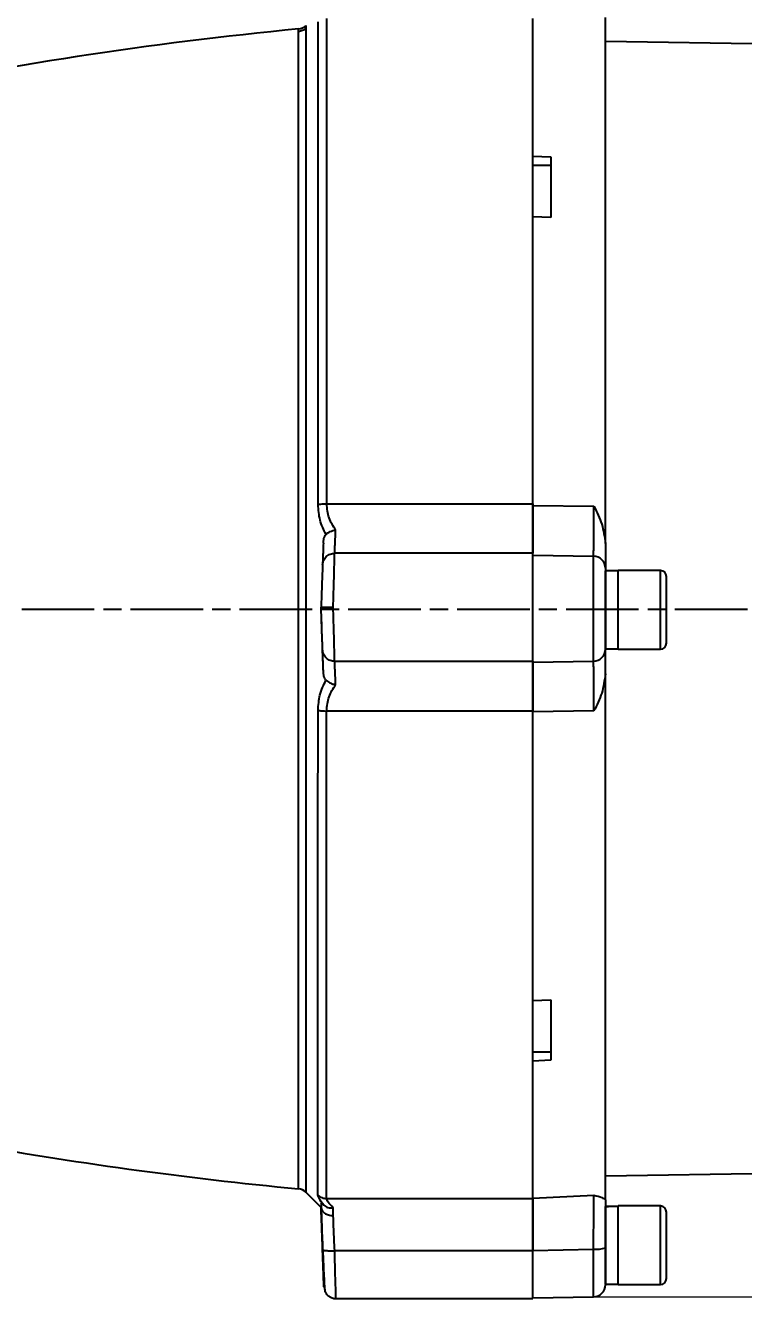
# Model space of a CAD drawing. Header units: millimetres. Extents: x 2003 to 4439, y 563 to 2285.
# Drawn here: x 3765.3 to 3884, y 1921.6 to 2131.9 of the extents above; entities that cross this region are included whole.
import ezdxf

# ---------------------------------------------------------------- set-up
doc = ezdxf.new("R2010")
doc.units = ezdxf.units.MM
doc.linetypes.add('AM_ISO08W050', pattern=[18, 12, -1.5, 3, -1.5])
doc.layers.add('AM_5', color=3, linetype='Continuous', lineweight=25)
doc.layers.add('AM_7', color=4, linetype='AM_ISO08W050', lineweight=25)
doc.styles.add('SLDTEXTSTYLE1', font='txt.shx', dxfattribs={"width": 0.7, "bigfont": 'gbcbig.shx'})
doc.dimstyles.new('SLDDIMSTYLE12$0', dxfattribs={"dimtxt": 12, "dimasz": 10, "dimexe": 0, "dimexo": 0.0625, "dimgap": 0.875, "dimtad": 1, "dimdec": 1, "dimlfac": 1.8, "dimrnd": 1e-09, "dimzin": 12, "dimdsep": 46, "dimtxsty": 'SLDTEXTSTYLE1', "dimcen": 0.09, "dimdle": 8.16, "dimclrd": 3, "dimclre": 3, "dimadec": 0, "dimazin": 3, "dimtfac": 1, "dimtdec": 1, "dimtofl": 0, "dimtmove": 0, "dimatfit": 3, "dimfxl": 0, "dimfrac": 2, "dimtolj": 1, "dimlwd": 5, "dimlwe": 5, "dimarcsym": 0})

# ---------------------------------------------------------------- blocks, each defined once
blk = doc.blocks.new('*D48')
at = {"layer": 'AM_5', "color": 3, "lineweight": 5, "transparency": 16777216}
blk.add_line((3859.26, 2149.28), (4046.83, 2149.28), dxfattribs=at)
at = {"layer": 'AM_5', "color": 3, "linetype": 'Continuous', "lineweight": 5, "transparency": 16777216}
for p, q in [((4046.83, 2139.28), (4046.83, 1931.85)), ((3859.26, 1921.85), (4046.83, 1921.85))]:
    blk.add_line(p, q, dxfattribs=at)
at = {"layer": 'AM_5', "color": 3, "transparency": 16777216}
for points in [[(4045.16, 2139.28), (4048.49, 2139.28), (4046.83, 2149.28)], [(4045.16, 1931.85), (4048.49, 1931.85), (4046.83, 1921.85)]]:
    blk.add_solid(points, dxfattribs=at)
at = {"layer": 'Defpoints', "color": 0, "transparency": 16777216}
for p in [(3859.2, 2149.28), (3859.2, 1921.85), (4046.83, 1921.85)]:
    blk.add_point(p, dxfattribs=at)
at = {"layer": 'AM_5', "color": 0, "transparency": 16777216, "insert": (4039.95, 2035.57), "char_height": 12, "attachment_point": 5, "rotation": 90, "style": 'SLDTEXTSTYLE1'}
blk.add_mtext('\\A1;230', dxfattribs=at)

msp = doc.modelspace()

# ---------------------------------------------------------------- linework, layer by layer
at = {"color": 7, "linetype": 'Continuous', "lineweight": 25}
for p, q in [((3990.691, 2127.047), (3861.164, 2129.309)), ((3849.164, 2110.318), (3852.164, 2110.206)), ((3852.164, 2108.783), (3849.164, 2108.783)), ((3852.164, 2100.211), (3849.164, 2100.323)), ((3815.084, 2052.901), (3849.164, 2052.9)), ((3849.164, 2052.596), (3859.268, 2052.477)), ((3849.164, 2044.726), (3816.408, 2044.726)), ((3849.164, 2044.394), (3859.199, 2044.245)), ((3859.199, 2026.892), (3859.199, 2044.245)), ((3863.264, 2041.803), (3861.164, 2041.803)), ((3861.164, 2028.923), (3861.164, 2041.803)), ((3870.264, 2041.863), (3863.264, 2041.863)), ((3863.264, 2028.863), (3863.264, 2041.863)), ((3863.264, 2028.923), (3863.264, 2041.803)), ((3870.264, 2028.863), (3870.264, 2041.863)), ((3814.164, 2035.808), (3814.164, 2035.78)), ((3861.164, 2028.923), (3863.264, 2028.923)), ((3863.264, 2028.863), (3870.264, 2028.863)), ((3816.407, 2026.865), (3849.164, 2026.865)), ((3849.164, 2026.743), (3859.199, 2026.892)), ((3849.164, 2018.653), (3815.069, 2018.653)), ((3859.268, 2018.66), (3849.164, 2018.54)), ((3849.163, 1970.814), (3852.163, 1970.926)), ((3852.163, 1960.931), (3849.163, 1960.819)), ((3849.163, 1955.645), (3849.163, 1960.819)), ((3849.28, 1962.354), (3852.163, 1962.354)), ((3861.163, 1941.828), (3990.69, 1944.088)), ((3810.415, 1939.712), (3810.415, 1939.712)), ((3811.637, 1939.139), (3814.169, 1936.605)), ((3811.642, 1939.135), (3814.163, 1936.611)), ((3811.642, 1939.135), (3811.643, 1939.134)), ((3815.035, 1938.098), (3849.163, 1938.097)), ((3849.163, 1938.149), (3859.268, 1938.665)), ((3814.163, 1937.239), (3814.163, 1936.636)), ((3814.163, 1936.615), (3814.163, 1936.636)), ((3814.163, 1936.592), (3814.163, 1936.612)), ((3814.163, 1936.611), (3814.163, 1936.611)), ((3814.163, 1936.611), (3814.163, 1936.611)), ((3814.164, 1936.585), (3814.163, 1936.592)), ((3861.163, 1936.688), (3861.163, 1936.803)), ((3861.163, 1923.923), (3861.163, 1936.688)), ((3870.263, 1936.863), (3863.263, 1936.863)), ((3863.263, 1930.363), (3863.263, 1936.863)), ((3863.263, 1923.923), (3863.263, 1936.801)), ((3870.263, 1930.363), (3870.263, 1936.863)), ((3814.407, 1929.645), (3814.475, 1929.605)), ((3849.163, 1929.471), (3816.406, 1929.471)), ((3849.163, 1929.498), (3859.198, 1929.748)), ((3859.198, 1921.853), (3859.198, 1929.748)), ((3863.263, 1923.863), (3863.263, 1930.363)), ((3870.263, 1923.863), (3870.263, 1930.363)), ((3861.163, 1923.923), (3863.263, 1923.923)), ((3863.263, 1923.863), (3870.263, 1923.863)), ((3816.62, 1921.569), (3849.163, 1921.569)), ((3849.163, 1921.678), (3859.198, 1921.853))]:
    msp.add_line(p, q, dxfattribs=at)
at = {"color": 7, "linetype": 'Continuous', "lineweight": 25, "flags": 128}
msp.add_lwpolyline([(3816.163, 1935.267), (3816.163, 1935.447), (3816.163, 1935.621), (3816.163, 1935.791), (3816.163, 1935.956), (3816.163, 1936.116), (3816.163, 1936.27), (3816.163, 1936.42), (3816.163, 1936.564)], dxfattribs=at)
at = {"color": 7, "linetype": 'Continuous', "lineweight": 25}
for centre, radius, start, end in [((3873.275, 1477.474), 656.897, 95.489386, 101.924805), ((3810.244, 2133.349), 2, 275.4893, 315.06662), ((3859.168, 2042.25), 1.995, 0.12453, 89.12989), ((3870.264, 2040.863), 1, 359.99969, 89.99969), ((3859.168, 2028.887), 1.995, 270.86948, 359.87485), ((3870.264, 2029.863), 1, 269.99969, 359.99969), ((3871.986, 2593.717), 656.897, 259.692209, 264.621686), ((3810.228, 1937.721), 2, 45.01628, 84.62182), ((3810.228, 1937.721), 2, 44.96902, 84.62197), ((3870.263, 1935.863), 1, 359.99969, 89.99969), ((3859.679, 1935.076), 5.35, 264.84135, 286.10349), ((3859.163, 1923.853), 2, 270.99969, 359.99969), ((3870.263, 1924.863), 1, 269.99969, 359.99969)]:
    msp.add_arc(centre, radius, start, end, dxfattribs=at)
for centre, major_axis, ratio, start_param, end_param in [((3814.286, 2032.065), (-3.458, 99.039), 0.0000745, 4.6429335, 4.7499054), ((3810.826, 2032.187), (-3.337, 95.576), 0.0000745, 3.1448209, 3.1516235), ((3861.163, 1930.363), (11.154, 0), 0.5773503, 1.4765235, 1.5707963), ((3863.263, 1930.363), (11.154, 0), 0.5773503, 1.5707963, 1.760193)]:
    msp.add_ellipse(centre, major_axis=major_axis, ratio=ratio, start_param=start_param, end_param=end_param, dxfattribs=at)
for points in [[(3861.164, 2046.358), (3861.164, 2050.009), (3861.164, 2057.313), (3861.164, 2067.956), (3861.164, 2078.199), (3861.164, 2087.9), (3861.164, 2096.939), (3861.164, 2105.201), (3861.164, 2112.582), (3861.164, 2118.987), (3861.164, 2124.342), (3861.164, 2128.55), (3861.164, 2131.67), (3861.164, 2132.718), (3861.164, 2133.242)], [(3849.164, 2052.9), (3849.164, 2056.195), (3849.164, 2062.783), (3849.164, 2072.335), (3849.164, 2081.519), (3849.164, 2090.222), (3849.164, 2098.358), (3849.164, 2105.843), (3849.164, 2112.598), (3849.164, 2118.553), (3849.164, 2123.651), (3849.164, 2127.816), (3849.164, 2131.096), (3849.164, 2132.44), (3849.164, 2133.113)], [(3852.164, 2110.206), (3852.164, 2108.63), (3852.164, 2105.477), (3852.164, 2101.966), (3852.164, 2100.211)], [(3849.164, 2052.596), (3849.164, 2055.51), (3849.164, 2061.338), (3849.164, 2069.832), (3849.164, 2078.061), (3849.164, 2085.932), (3849.164, 2093.433), (3849.164, 2098.026), (3849.164, 2100.323)], [(3849.164, 2052.9), (3849.164, 2051.873), (3849.164, 2049.817), (3849.164, 2047.283), (3849.164, 2045.406), (3849.164, 2044.952), (3849.164, 2044.726)], [(3849.164, 2035.568), (3849.164, 2036.639), (3849.164, 2038.779), (3849.164, 2041.641), (3849.164, 2042.841), (3849.164, 2043.441)], [(3861.164, 2042.254), (3861.164, 2042.088), (3861.164, 2041.755), (3861.164, 2040.181), (3861.164, 2038.05), (3861.164, 2035.568), (3861.164, 2033.087), (3861.164, 2030.956), (3861.164, 2029.382), (3861.164, 2029.049), (3861.164, 2028.883)], [(3849.164, 2026.743), (3849.164, 2026.985), (3849.164, 2027.469), (3849.164, 2029.556), (3849.164, 2032.342), (3849.164, 2034.493), (3849.164, 2035.568)], [(3849.164, 2026.865), (3849.164, 2026.634), (3849.164, 2026.172), (3849.164, 2024.283), (3849.164, 2021.74), (3849.164, 2019.682), (3849.164, 2018.653)], [(3861.163, 1937.895), (3861.163, 1938.419), (3861.163, 1939.467), (3861.163, 1942.587), (3861.163, 1946.794), (3861.163, 1952.15), (3861.163, 1958.554), (3861.163, 1965.936), (3861.163, 1974.198), (3861.163, 1983.237), (3861.163, 1992.938), (3861.164, 2003.181), (3861.164, 2013.824), (3861.164, 2021.127), (3861.164, 2024.779)], [(3849.163, 1938.097), (3849.163, 1938.784), (3849.163, 1940.156), (3849.163, 1943.477), (3849.163, 1947.681), (3849.163, 1952.817), (3849.163, 1958.806), (3849.163, 1965.594), (3849.163, 1973.107), (3849.163, 1981.269), (3849.163, 1989.994), (3849.164, 1999.195), (3849.164, 2008.762), (3849.164, 2015.356), (3849.164, 2018.653)], [(3849.163, 1970.814), (3849.163, 1973.111), (3849.163, 1977.704), (3849.163, 1985.205), (3849.163, 1993.076), (3849.164, 2001.305), (3849.164, 2009.799), (3849.164, 2015.627), (3849.164, 2018.54)], [(3852.163, 1970.926), (3852.163, 1969.17), (3852.163, 1965.66), (3852.163, 1962.507), (3852.163, 1960.931)], [(3849.163, 1938.097), (3849.163, 1937.815), (3849.163, 1937.251), (3849.163, 1935.234), (3849.163, 1932.596), (3849.163, 1930.513), (3849.163, 1929.471)], [(3849.163, 1921.678), (3849.163, 1921.791), (3849.163, 1922.019), (3849.163, 1923.783), (3849.163, 1926.336), (3849.163, 1928.444), (3849.163, 1929.498)], [(3849.163, 1921.569), (3849.163, 1921.685), (3849.163, 1921.919), (3849.163, 1923.702), (3849.163, 1926.28), (3849.163, 1928.407), (3849.163, 1929.471)], [(3861.163, 1929.936), (3861.163, 1929.121), (3861.163, 1927.491), (3861.163, 1925.499), (3861.163, 1924.12), (3861.163, 1923.942), (3861.163, 1923.853)]]:
    msp.add_open_spline(points, degree=3, dxfattribs=at)
for points, knots in [([(3810.415, 1939.712), (3810.415, 1939.802), (3810.415, 1939.982), (3810.415, 1941.329), (3810.416, 1943.494), (3810.416, 1946.575), (3810.416, 1950.559), (3810.417, 1954.268), (3810.417, 1957.111), (3810.417, 1958.743), (3810.417, 1960.446), (3810.418, 1962.22), (3810.418, 1964.065), (3810.418, 1965.979), (3810.418, 1968.865), (3810.419, 1973.039), (3810.42, 1978.904), (3810.42, 1985.768), (3810.421, 1992.714), (3810.422, 1999.486), (3810.423, 2005.856), (3810.423, 2012.706), (3810.424, 2020.018), (3810.425, 2027.764), (3810.425, 2035.779), (3810.426, 2043.784), (3810.427, 2051.499), (3810.427, 2058.784), (3810.428, 2065.611), (3810.429, 2071.962), (3810.429, 2078.048), (3810.43, 2083.819), (3810.431, 2089.231), (3810.431, 2093.091), (3810.432, 2095.646), (3810.432, 2097.091), (3810.432, 2098.477), (3810.432, 2099.805), (3810.432, 2101.076), (3810.432, 2102.292), (3810.433, 2105.409), (3810.433, 2110.133), (3810.434, 2115.858), (3810.434, 2120.702), (3810.435, 2124.647), (3810.435, 2127.693), (3810.435, 2129.824), (3810.436, 2131.134), (3810.436, 2131.284), (3810.436, 2131.359)], [0, 0, 0, 0, 0.0296529, 0.0597596, 0.0903203, 0.121335, 0.1528036, 0.1847262, 0.1939339, 0.2031788, 0.2124607, 0.2217798, 0.231136, 0.2405293, 0.2499597, 0.2723294, 0.297237, 0.3246821, 0.3546643, 0.3760668, 0.3985975, 0.4222564, 0.4470433, 0.4729582, 0.5000012, 0.5269362, 0.5527631, 0.5774817, 0.6010919, 0.6235936, 0.6449867, 0.6676297, 0.6888821, 0.7087436, 0.7151195, 0.7213375, 0.7273978, 0.7333003, 0.739045, 0.7446319, 0.750061, 0.7827354, 0.8150007, 0.8468569, 0.878304, 0.9093419, 0.9399706, 0.97019, 1, 1, 1, 1]), ([(3811.667, 2131.492), (3811.487, 2131.341), (3811.128, 2131.04), (3810.666, 2130.953), (3810.436, 2130.91)], [0, 0, 0, 0, 0.4999289, 1, 1, 1, 1]), ([(3811.66, 2131.482), (3811.66, 2131.094), (3811.66, 2130.314), (3811.66, 2127.985), (3811.659, 2124.829), (3811.659, 2120.794), (3811.659, 2115.945), (3811.658, 2110.32), (3811.657, 2103.975), (3811.657, 2096.972), (3811.656, 2089.378), (3811.655, 2081.265), (3811.654, 2072.712), (3811.654, 2063.802), (3811.653, 2054.619), (3811.652, 2045.253), (3811.651, 2035.793), (3811.65, 2026.331), (3811.649, 2016.958), (3811.648, 2007.763), (3811.647, 1998.835), (3811.646, 1990.261), (3811.646, 1982.123), (3811.645, 1974.498), (3811.644, 1967.461), (3811.644, 1961.079), (3811.643, 1955.414), (3811.643, 1950.519), (3811.642, 1946.444), (3811.642, 1943.222), (3811.642, 1940.906), (3811.642, 1939.434), (3811.642, 1939.235), (3811.642, 1939.135)], [0, 0, 0, 0, 0.0319997, 0.0642664, 0.0965331, 0.1287997, 0.1610664, 0.1933331, 0.2255998, 0.2578664, 0.2901331, 0.3223998, 0.3546665, 0.3869332, 0.4191998, 0.4514665, 0.4837332, 0.5159999, 0.5482665, 0.5805332, 0.6127999, 0.6450666, 0.6773332, 0.7095999, 0.7418666, 0.7741333, 0.8063999, 0.8386666, 0.8709333, 0.9032, 0.9354666, 0.9677333, 1, 1, 1, 1]), ([(3811.66, 2131.927), (3811.66, 2131.932), (3811.66, 2131.936), (3811.66, 2131.486), (3811.66, 2131.482)], [0, 0, 0, 0, 0.9916131, 1, 1, 1, 1]), ([(3813.669, 2052.798), (3813.67, 2055.534), (3813.672, 2060.91), (3813.676, 2068.623), (3813.679, 2075.855), (3813.682, 2082.576), (3813.684, 2088.778), (3813.687, 2095.336), (3813.69, 2101.995), (3813.693, 2108.464), (3813.696, 2113.903), (3813.698, 2118.403), (3813.7, 2122.062), (3813.702, 2124.987), (3813.703, 2127.279), (3813.704, 2129.197), (3813.704, 2130.699), (3813.704, 2131.811), (3813.704, 2132.317), (3813.703, 2132.535)], [0, 0, 0, 0, 0.069544, 0.1366662, 0.2013664, 0.2636441, 0.3234991, 0.380931, 0.462516, 0.5386511, 0.6093347, 0.6745656, 0.7343428, 0.7886652, 0.8375319, 0.880942, 0.9303299, 0.9700165, 1, 1, 1, 1]), ([(3815.084, 2052.901), (3815.085, 2055.857), (3815.088, 2061.705), (3815.091, 2070.131), (3815.094, 2078.111), (3815.098, 2086.389), (3815.101, 2094.752), (3815.105, 2102.925), (3815.108, 2110.09), (3815.11, 2116.25), (3815.113, 2121.423), (3815.115, 2125.653), (3815.116, 2128.971), (3815.117, 2131.504), (3815.118, 2132.584), (3815.118, 2133.113)], [0, 0, 0, 0, 0.0747451, 0.1478589, 0.2193413, 0.2891922, 0.3797685, 0.467446, 0.5522244, 0.6341035, 0.7130829, 0.7891626, 0.8623421, 0.9326213, 1, 1, 1, 1]), ([(3849.164, 2120.456), (3849.164, 2120.543), (3849.164, 2122.26), (3849.164, 2124.975), (3849.164, 2128.485), (3849.164, 2131.221), (3849.164, 2132.399), (3849.164, 2132.988)], [0, 0, 0, 0, 0.0131855, 0.2598891, 0.5065928, 0.7532964, 1, 1, 1, 1]), ([(3849.164, 2110.318), (3849.164, 2112.263), (3849.164, 2114.306), (3849.164, 2116.006), (3849.164, 2116.087)], [0, 0, 0, 0, 0.9523312, 1, 1, 1, 1]), ([(3849.164, 2100.235), (3849.164, 2101.498), (3849.164, 2104.513), (3849.164, 2107.213), (3849.164, 2108.783)], [0, 0, 0, 0, 0.41880945, 1, 1, 1, 1]), ([(3813.669, 2052.798), (3813.766, 2052.814), (3813.961, 2052.844), (3814.314, 2052.876), (3814.692, 2052.897), (3814.954, 2052.899), (3815.084, 2052.901)], [0, 0, 0, 0, 0.2475722, 0.5, 0.7524278, 1, 1, 1, 1]), ([(3814.974, 2047.837), (3814.595, 2048.596), (3813.859, 2050.071), (3813.731, 2051.907), (3813.669, 2052.798)], [0, 0, 0, 0, 0.5146876, 1, 1, 1, 1]), ([(3816.57, 2048.581), (3816.153, 2049.203), (3815.327, 2050.436), (3815.164, 2052.084), (3815.084, 2052.901)], [0, 0, 0, 0, 0.5050283, 1, 1, 1, 1]), ([(3849.164, 2044.394), (3849.164, 2044.621), (3849.164, 2045.073), (3849.164, 2046.951), (3849.164, 2049.496), (3849.164, 2051.562), (3849.164, 2052.596)], [0, 0, 0, 0, 0.25006523, 0.49944561, 0.74938637, 1, 1, 1, 1]), ([(3859.199, 2044.245), (3859.204, 2044.341), (3859.216, 2044.526), (3859.228, 2045.128), (3859.238, 2045.743), (3859.246, 2046.285), (3859.257, 2047.38), (3859.266, 2049.339), (3859.268, 2051.446), (3859.268, 2052.477)], [0, 0, 0, 0, 0.1490589, 0.284486, 0.365253, 0.4374072, 0.5004523, 0.7554674, 1, 1, 1, 1]), ([(3859.268, 2052.477), (3859.756, 2051.506), (3860.726, 2049.572), (3861.018, 2047.426), (3861.164, 2046.358)], [0, 0, 0, 0, 0.5024427, 1, 1, 1, 1]), ([(3814.534, 2046.377), (3814.555, 2046.647), (3814.586, 2047.051), (3814.749, 2047.528), (3814.88, 2047.742), (3814.959, 2047.822), (3814.974, 2047.837)], [0, 0, 0, 0, 0.5019977, 0.7519527, 0.9535485, 1, 1, 1, 1]), ([(3814.974, 2047.837), (3815.072, 2047.92), (3815.275, 2048.093), (3815.666, 2048.307), (3816.105, 2048.482), (3816.414, 2048.548), (3816.57, 2048.581)], [0, 0, 0, 0, 0.2386671, 0.4926942, 0.7442037, 1, 1, 1, 1]), ([(3816.408, 2044.726), (3816.412, 2044.836), (3816.422, 2045.06), (3816.456, 2045.862), (3816.504, 2047.004), (3816.547, 2048.049), (3816.57, 2048.581)], [0, 0, 0, 0, 0.2356127, 0.4808109, 0.7356041, 1, 1, 1, 1]), ([(3814.534, 2046.377), (3814.518, 2045.925), (3814.486, 2045.019), (3814.45, 2043.973), (3814.421, 2043.168), (3814.413, 2042.93), (3814.409, 2042.811)], [0, 0, 0, 0, 0.2423696, 0.4853152, 0.7431963, 1, 1, 1, 1]), ([(3861.164, 2046.358), (3861.164, 2045.805), (3861.164, 2044.704), (3861.164, 2043.484), (3861.164, 2042.598), (3861.164, 2042.369), (3861.164, 2042.254)], [0, 0, 0, 0, 0.250755, 0.4999887, 0.7492331, 1, 1, 1, 1]), ([(3814.409, 2042.811), (3814.402, 2042.617), (3814.388, 2042.231), (3814.33, 2040.571), (3814.253, 2038.36), (3814.193, 2036.659), (3814.164, 2035.808)], [0, 0, 0, 0, 0.2501088, 0.5000493, 0.7500207, 1, 1, 1, 1]), ([(3814.409, 2042.811), (3814.444, 2043.055), (3814.517, 2043.561), (3814.985, 2044.205), (3815.65, 2044.645), (3816.161, 2044.7), (3816.408, 2044.726)], [0, 0, 0, 0, 0.2409388, 0.5005407, 0.7598409, 1, 1, 1, 1]), ([(3816.165, 2035.812), (3816.185, 2036.558), (3816.219, 2037.813), (3816.275, 2039.865), (3816.333, 2042.015), (3816.387, 2044.006), (3816.401, 2044.491), (3816.408, 2044.726)], [0, 0, 0, 0, 0.17216565, 0.28957594, 0.50053694, 0.75812355, 1, 1, 1, 1]), ([(3849.164, 2031.363), (3849.164, 2031.774), (3849.164, 2033.088), (3849.164, 2035.832), (3849.164, 2039.064), (3849.164, 2041.882), (3849.164, 2043.988), (3849.164, 2044.48), (3849.164, 2044.726)], [0, 0, 0, 0, 0.0834594, 0.2667675, 0.4500756, 0.6333838, 0.8166919, 1, 1, 1, 1]), ([(3871.264, 2029.863), (3871.264, 2029.936), (3871.264, 2030.049), (3871.264, 2030.735), (3871.264, 2031.445), (3871.264, 2032.326), (3871.264, 2033.607), (3871.264, 2035.363), (3871.264, 2037.119), (3871.264, 2038.4), (3871.264, 2039.281), (3871.264, 2039.991), (3871.264, 2040.676), (3871.264, 2040.79), (3871.264, 2040.863)], [0, 0, 0, 0, 0.1197284, 0.1841803, 0.25, 0.3158197, 0.3802716, 0.5, 0.6197284, 0.6841803, 0.75, 0.8158197, 0.8802716, 1, 1, 1, 1]), ([(3814.164, 2035.808), (3814.184, 2035.809), (3814.216, 2035.81), (3814.434, 2035.811), (3814.703, 2035.811), (3815.048, 2035.811), (3815.529, 2035.811), (3815.915, 2035.812), (3816.165, 2035.812)], [0, 0, 0, 0, 0.2060336, 0.3367467, 0.4847907, 0.6326865, 0.7619928, 1, 1, 1, 1]), ([(3814.409, 2028.779), (3814.402, 2028.978), (3814.388, 2029.375), (3814.33, 2031.048), (3814.253, 2033.263), (3814.193, 2034.96), (3814.164, 2035.808)], [0, 0, 0, 0, 0.2517027, 0.5016332, 0.7507978, 1, 1, 1, 1]), ([(3816.407, 2026.865), (3816.401, 2027.105), (3816.387, 2027.602), (3816.333, 2029.612), (3816.275, 2031.77), (3816.219, 2033.818), (3816.185, 2035.069), (3816.165, 2035.812)], [0, 0, 0, 0, 0.2427621, 0.5013465, 0.7114494, 0.8284362, 1, 1, 1, 1]), ([(3816.407, 2026.865), (3816.161, 2026.891), (3815.65, 2026.945), (3814.985, 2027.386), (3814.517, 2028.029), (3814.444, 2028.535), (3814.409, 2028.779)], [0, 0, 0, 0, 0.2401596, 0.4994595, 0.7590609, 1, 1, 1, 1]), ([(3814.533, 2025.192), (3814.517, 2025.654), (3814.485, 2026.579), (3814.449, 2027.628), (3814.421, 2028.421), (3814.413, 2028.66), (3814.409, 2028.779)], [0, 0, 0, 0, 0.2474466, 0.4951672, 0.7474842, 1, 1, 1, 1]), ([(3861.164, 2024.779), (3861.164, 2025.331), (3861.164, 2026.433), (3861.164, 2027.653), (3861.164, 2028.539), (3861.164, 2028.768), (3861.164, 2028.883)], [0, 0, 0, 0, 0.250755, 0.4999887, 0.7492331, 1, 1, 1, 1]), ([(3816.569, 2022.993), (3816.547, 2023.526), (3816.503, 2024.571), (3816.456, 2025.716), (3816.422, 2026.524), (3816.412, 2026.753), (3816.407, 2026.865)], [0, 0, 0, 0, 0.26432, 0.5190878, 0.7643113, 1, 1, 1, 1]), ([(3849.164, 2018.54), (3849.164, 2019.573), (3849.164, 2021.634), (3849.164, 2024.179), (3849.164, 2026.06), (3849.164, 2026.515), (3849.164, 2026.743)], [0, 0, 0, 0, 0.2500466, 0.4994486, 0.7493959, 1, 1, 1, 1]), ([(3859.268, 2018.66), (3859.268, 2019.694), (3859.267, 2021.086), (3859.261, 2022.621), (3859.257, 2023.501), (3859.252, 2024.34), (3859.242, 2025.166), (3859.229, 2025.948), (3859.216, 2026.611), (3859.204, 2026.795), (3859.199, 2026.892)], [0, 0, 0, 0, 0.2442896, 0.329036, 0.4144898, 0.500125, 0.5979924, 0.7157703, 0.8510724, 1, 1, 1, 1]), ([(3814.972, 2023.739), (3814.909, 2023.815), (3814.761, 2023.995), (3814.589, 2024.505), (3814.555, 2024.925), (3814.533, 2025.192)], [0, 0, 0, 0, 0.2096697, 0.4969081, 1, 1, 1, 1]), ([(3861.164, 2024.779), (3861.018, 2023.711), (3860.725, 2021.564), (3859.756, 2019.631), (3859.268, 2018.66)], [0, 0, 0, 0, 0.49755733, 1, 1, 1, 1]), ([(3813.654, 2018.754), (3813.714, 2019.623), (3813.84, 2021.468), (3814.581, 2022.954), (3814.972, 2023.739)], [0, 0, 0, 0, 0.4710631, 1, 1, 1, 1]), ([(3814.972, 2023.739), (3815.061, 2023.663), (3815.245, 2023.504), (3815.583, 2023.311), (3816.023, 2023.116), (3816.358, 2023.041), (3816.569, 2022.993)], [0, 0, 0, 0, 0.2180112, 0.4512605, 0.6551007, 1, 1, 1, 1]), ([(3815.069, 2018.653), (3815.151, 2019.473), (3815.317, 2021.13), (3816.149, 2022.368), (3816.569, 2022.993)], [0, 0, 0, 0, 0.4949431, 1, 1, 1, 1]), ([(3813.62, 1938.675), (3813.62, 1939.216), (3813.62, 1940.321), (3813.622, 1942.894), (3813.623, 1946.252), (3813.625, 1950.516), (3813.627, 1955.715), (3813.63, 1961.889), (3813.633, 1969.053), (3813.636, 1977.206), (3813.64, 1985.533), (3813.643, 1993.761), (3813.647, 2001.682), (3813.65, 2010.035), (3813.653, 2015.827), (3813.654, 2018.754)], [0, 0, 0, 0, 0.0678553, 0.1385233, 0.2120041, 0.2882979, 0.3674046, 0.4493245, 0.5340576, 0.6216041, 0.7119641, 0.781597, 0.8528139, 0.9256148, 1, 1, 1, 1]), ([(3813.654, 2018.754), (3813.752, 2018.739), (3813.949, 2018.709), (3814.303, 2018.678), (3814.68, 2018.657), (3814.941, 2018.655), (3815.069, 2018.653)], [0, 0, 0, 0, 0.2497399, 0.5029105, 0.7545831, 1, 1, 1, 1]), ([(3815.035, 1938.098), (3815.035, 1938.637), (3815.035, 1939.74), (3815.037, 1942.307), (3815.038, 1945.659), (3815.04, 1949.922), (3815.042, 1955.129), (3815.045, 1961.32), (3815.048, 1968.517), (3815.052, 1976.718), (3815.055, 1985.106), (3815.059, 1993.404), (3815.062, 2001.4), (3815.065, 2009.839), (3815.068, 2015.694), (3815.069, 2018.653)], [0, 0, 0, 0, 0.067352, 0.1376094, 0.210772, 0.2868395, 0.3658117, 0.4476884, 0.5324692, 0.620154, 0.7107424, 0.7806056, 0.8521029, 0.9252344, 1, 1, 1, 1]), ([(3849.163, 1962.354), (3849.163, 1963.924), (3849.163, 1966.624), (3849.163, 1969.639), (3849.163, 1970.902)], [0, 0, 0, 0, 0.5811906, 1, 1, 1, 1]), ([(3849.163, 1938.149), (3849.163, 1938.736), (3849.163, 1939.91), (3849.163, 1942.674), (3849.163, 1946.005), (3849.163, 1948.801), (3849.163, 1950.152)], [0, 0, 0, 0, 0.2540651, 0.5081301, 0.7621952, 1, 1, 1, 1]), ([(3814.615, 1936.993), (3814.32, 1937.385), (3813.756, 1938.136), (3813.664, 1938.501), (3813.62, 1938.675)], [0, 0, 0, 0, 0.5227417, 1, 1, 1, 1]), ([(3813.62, 1938.675), (3813.717, 1938.59), (3813.912, 1938.417), (3814.265, 1938.237), (3814.643, 1938.119), (3814.905, 1938.105), (3815.035, 1938.098)], [0, 0, 0, 0, 0.2475715, 0.5, 0.7524285, 1, 1, 1, 1]), ([(3816.163, 1936.564), (3815.844, 1936.908), (3815.21, 1937.589), (3815.093, 1937.929), (3815.035, 1938.098)], [0, 0, 0, 0, 0.5038209, 1, 1, 1, 1]), ([(3849.163, 1929.498), (3849.163, 1930.543), (3849.163, 1932.632), (3849.163, 1935.28), (3849.163, 1937.302), (3849.163, 1937.866), (3849.163, 1938.149)], [0, 0, 0, 0, 0.2500652, 0.4994456, 0.7493864, 1, 1, 1, 1]), ([(3859.198, 1929.748), (3859.204, 1930.389), (3859.215, 1931.612), (3859.227, 1933.091), (3859.238, 1934.18), (3859.245, 1934.946), (3859.257, 1936.234), (3859.265, 1937.814), (3859.267, 1938.385), (3859.268, 1938.665)], [0, 0, 0, 0, 0.1490589, 0.284486, 0.365253, 0.4374072, 0.5004523, 0.7554674, 1, 1, 1, 1]), ([(3859.268, 1938.665), (3859.755, 1938.528), (3860.725, 1938.256), (3861.018, 1938.015), (3861.163, 1937.895)], [0, 0, 0, 0, 0.5024427, 1, 1, 1, 1]), ([(3861.163, 1937.895), (3861.163, 1937.361), (3861.163, 1936.296), (3861.163, 1934.339), (3861.163, 1932.211), (3861.163, 1930.696), (3861.163, 1929.936)], [0, 0, 0, 0, 0.250755, 0.4999887, 0.7492331, 1, 1, 1, 1]), ([(3814.163, 1937.239), (3814.177, 1937.265), (3814.195, 1937.3), (3814.358, 1937.204), (3814.485, 1937.107), (3814.582, 1937.022), (3814.615, 1936.993)], [0, 0, 0, 0, 0.5401867, 0.7445987, 0.9130344, 1, 1, 1, 1]), ([(3814.163, 1936.636), (3814.163, 1936.635), (3814.163, 1936.634), (3814.163, 1936.627), (3814.164, 1936.621), (3814.164, 1936.619)], [0, 0, 0, 0, 0.543353, 0.7777303, 1, 1, 1, 1]), ([(3814.407, 1929.616), (3814.389, 1930.134), (3814.354, 1931.142), (3814.304, 1932.554), (3814.237, 1934.476), (3814.194, 1935.71), (3814.163, 1936.585)], [0, 0, 0, 0, 0.1994959, 0.3879677, 0.5656023, 1, 1, 1, 1]), ([(3814.164, 1936.619), (3814.196, 1936.447), (3814.262, 1936.099), (3814.705, 1935.649), (3815.249, 1935.392), (3815.757, 1935.28), (3816.027, 1935.272), (3816.163, 1935.267)], [0, 0, 0, 0, 0.23797151, 0.48374175, 0.73730528, 0.86766451, 1, 1, 1, 1]), ([(3814.164, 1936.619), (3814.173, 1936.341), (3814.193, 1935.788), (3814.225, 1934.868), (3814.268, 1933.618), (3814.328, 1931.895), (3814.38, 1930.424), (3814.407, 1929.645)], [0, 0, 0, 0, 0.144554, 0.2884649, 0.4330404, 0.6996445, 1, 1, 1, 1]), ([(3814.615, 1936.993), (3814.712, 1936.917), (3814.913, 1936.761), (3815.275, 1936.622), (3815.696, 1936.537), (3815.993, 1936.554), (3816.163, 1936.564)], [0, 0, 0, 0, 0.24041229, 0.49413595, 0.70975194, 1, 1, 1, 1]), ([(3871.263, 1930.363), (3871.263, 1931.055), (3871.263, 1932.119), (3871.263, 1933.4), (3871.263, 1934.281), (3871.263, 1934.991), (3871.263, 1935.676), (3871.263, 1935.79), (3871.263, 1935.863)], [0, 0, 0, 0, 0.2394568, 0.3683607, 0.5, 0.6316393, 0.7605432, 1, 1, 1, 1]), ([(3816.406, 1929.471), (3816.38, 1930.101), (3816.33, 1931.298), (3816.245, 1933.329), (3816.195, 1934.521), (3816.163, 1935.267)], [0, 0, 0, 0, 0.2929993, 0.5575399, 1, 1, 1, 1]), ([(3814.407, 1929.645), (3814.433, 1928.904), (3814.47, 1927.851), (3814.5, 1926.987), (3814.509, 1926.731)], [0, 0, 0, 0, 0.7030079, 1, 1, 1, 1]), ([(3814.62, 1923.534), (3814.62, 1923.522), (3814.625, 1923.387), (3814.605, 1923.948), (3814.558, 1925.301), (3814.488, 1927.311), (3814.435, 1928.802), (3814.407, 1929.616)], [0, 0, 0, 0, 0.0250103, 0.2767599, 0.5516114, 0.7552959, 1, 1, 1, 1]), ([(3814.44, 1929.603), (3814.478, 1928.688), (3814.522, 1927.622), (3814.559, 1926.799), (3814.565, 1926.683)], [0, 0, 0, 0, 0.8585954, 1, 1, 1, 1]), ([(3814.475, 1929.605), (3814.492, 1929.59), (3814.526, 1929.559), (3814.729, 1929.522), (3814.984, 1929.492), (3815.305, 1929.472), (3815.769, 1929.458), (3816.155, 1929.466), (3816.406, 1929.471)], [0, 0, 0, 0, 0.14182274, 0.28726286, 0.43577111, 0.58427906, 0.72971833, 1, 1, 1, 1]), ([(3816.62, 1921.569), (3816.617, 1921.679), (3816.611, 1921.905), (3816.565, 1923.597), (3816.508, 1925.655), (3816.455, 1927.641), (3816.423, 1928.84), (3816.406, 1929.471)], [0, 0, 0, 0, 0.24257233, 0.49659086, 0.71867262, 0.85202696, 1, 1, 1, 1]), ([(3871.263, 1924.863), (3871.263, 1924.936), (3871.263, 1925.049), (3871.263, 1925.735), (3871.263, 1926.445), (3871.263, 1927.326), (3871.263, 1928.607), (3871.263, 1929.671), (3871.263, 1930.363)], [0, 0, 0, 0, 0.2394568, 0.3683607, 0.5, 0.6316393, 0.7605432, 1, 1, 1, 1]), ([(3814.509, 1926.731), (3814.518, 1926.462), (3814.554, 1925.418), (3814.589, 1924.421), (3814.616, 1923.647), (3814.618, 1923.576), (3814.62, 1923.534)], [0, 0, 0, 0, 0.1366127, 0.5304205, 0.7239453, 1, 1, 1, 1]), ([(3814.565, 1926.683), (3814.593, 1926.043), (3814.656, 1924.631), (3814.733, 1923.178), (3814.764, 1922.917), (3814.78, 1922.785)], [0, 0, 0, 0, 0.291344, 0.6435661, 1, 1, 1, 1]), ([(3814.782, 1922.78), (3814.88, 1922.598), (3815.077, 1922.233), (3815.563, 1921.838), (3816.12, 1921.595), (3816.51, 1921.578), (3816.698, 1921.57)], [0, 0, 0, 0, 0.255492, 0.515109, 0.7666501, 1, 1, 1, 1])]:
    msp.add_open_spline(points, degree=3, knots=knots, dxfattribs=at)
at = {"layer": 'AM_7'}
msp.add_line((3386.664, 2035.461), (4024.881, 2035.461), dxfattribs=at)

# ---------------------------------------------------------------- dimensions: what is measured, and where the dimension line sits
at = {"layer": 'AM_5'}
dim = msp.add_linear_dim(base=(4046.826, 1921.853), p1=(3859.199, 2149.284), p2=(3859.198, 1921.853), angle=90, text='230', dimstyle='SLDDIMSTYLE12$0', override={"dimlfac": 1, "dimpost": ''}, dxfattribs=at)
dim.commit()
dim.dimension.update_dxf_attribs({"geometry": '*D48', "text_midpoint": (4039.951, 2035.568)})

doc.saveas('drawing.dxf')
